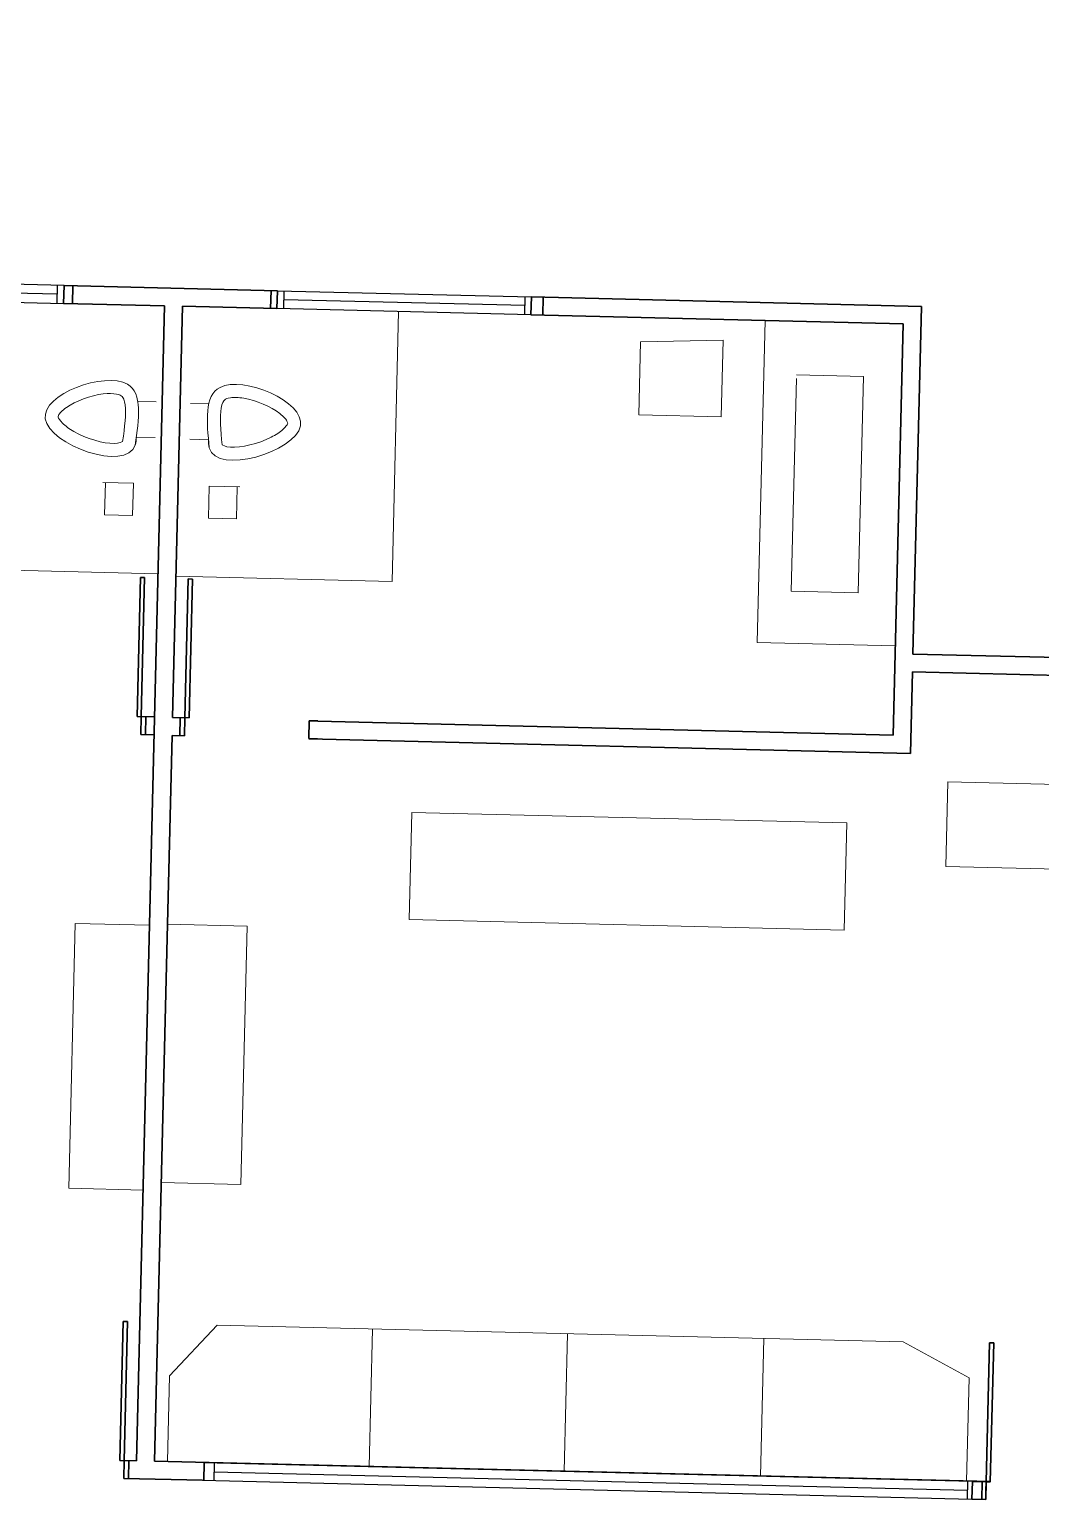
# Model space of a CAD drawing. Header units: millimetres. Extents: x 1418 to 1811, y 1796 to 1956.
# Drawn here: x 1490.01 to 1493.98, y 1825.09 to 1830.86 of the extents above; entities that cross this region are included whole.
import ezdxf

# ---------------------------------------------------------------- set-up
doc = ezdxf.new("R2010")
doc.units = ezdxf.units.MM
for name, color, linetype, lineweight in [('JANELAS', 5, 'Continuous', 25), ('layout', 253, 'Continuous', 13), ('LINHAGROSSA', 7, 'Continuous', 30)]:
    doc.layers.add(name, color=color, linetype=linetype, lineweight=lineweight)
doc.layers.add('VEGETAIS', color=3, linetype='Continuous')

msp = doc.modelspace()

# ---------------------------------------------------------------- linework, layer by layer
at = {"layer": 'JANELAS'}
for p, q in [((1490.151, 1829.8555), (1489.3039, 1829.8761)), ((1490.1246, 1829.8211), (1489.3253, 1829.8406)), ((1490.1238, 1829.7861), (1490.1255, 1829.8561)), ((1490.9885, 1829.8351), (1491.9853, 1829.8109)), ((1491.0131, 1829.7644), (1491.0148, 1829.8345)), ((1489.3022, 1829.8061), (1490.1493, 1829.7855)), ((1491.9606, 1829.7764), (1491.0139, 1829.7995)), ((1491.9598, 1829.7414), (1491.9615, 1829.8115)), ((1491.9836, 1829.7408), (1490.9868, 1829.7651)), ((1493.7164, 1825.1641), (1490.6988, 1825.2375)), ((1490.7398, 1825.1664), (1490.7415, 1825.2365)), ((1490.6946, 1825.1684), (1493.7147, 1825.094)), ((1490.7406, 1825.2014), (1493.6976, 1825.1295)), ((1493.6968, 1825.0944), (1493.6985, 1825.1645))]:
    msp.add_line(p, q, dxfattribs=at)
at = {"layer": 'layout'}
for p, q in [((1491.4642, 1829.7535), (1491.4384, 1828.6947)), ((1492.9027, 1829.7184), (1492.872, 1828.4547)), ((1492.4067, 1829.3482), (1492.4137, 1829.6341)), ((1492.4137, 1829.6341), (1492.7383, 1829.6405)), ((1492.7383, 1829.6405), (1492.731, 1829.3403)), ((1493.026, 1829.4902), (1493.0057, 1828.6564)), ((1493.2887, 1829.4981), (1493.0264, 1829.5045)), ((1493.2681, 1828.65), (1493.2887, 1829.4981)), ((1490.4404, 1829.4014), (1490.5121, 1829.3997)), ((1490.7193, 1829.3911), (1490.6475, 1829.3929)), ((1492.731, 1829.3403), (1492.4067, 1829.3482)), ((1490.4353, 1829.261), (1490.5087, 1829.2592)), ((1490.7175, 1829.2506), (1490.6441, 1829.2524)), ((1490.3034, 1829.0825), (1490.4233, 1829.0796)), ((1490.31, 1828.9564), (1490.3131, 1829.0823)), ((1490.4233, 1829.0796), (1490.4203, 1828.9537)), ((1490.7207, 1829.0688), (1490.7176, 1828.943)), ((1490.8406, 1829.0659), (1490.7207, 1829.0688)), ((1490.8279, 1828.9403), (1490.8309, 1829.0661)), ((1490.4203, 1828.9537), (1490.31, 1828.9564)), ((1490.7176, 1828.943), (1490.8279, 1828.9403)), ((1490.5202, 1828.7245), (1489.7621, 1828.743)), ((1491.4384, 1828.6947), (1490.5901, 1828.7154)), ((1493.0057, 1828.6564), (1493.2681, 1828.65)), ((1492.872, 1828.4547), (1493.4139, 1828.4415)), ((1493.6204, 1827.9083), (1493.6123, 1827.5762)), ((1494.7509, 1827.8808), (1493.6204, 1827.9083)), ((1491.5162, 1827.7886), (1491.5059, 1827.3683)), ((1493.223, 1827.7471), (1491.5162, 1827.7886)), ((1493.2128, 1827.3268), (1493.223, 1827.7471)), ((1493.6123, 1827.5762), (1494.7428, 1827.5487)), ((1490.1949, 1827.3526), (1490.1696, 1826.3139)), ((1490.4866, 1827.3455), (1490.1949, 1827.3526)), ((1490.5568, 1827.3499), (1490.8698, 1827.3423)), ((1491.5059, 1827.3683), (1493.2128, 1827.3268)), ((1490.8698, 1827.3423), (1490.8452, 1826.3291)), ((1490.1696, 1826.3139), (1490.4613, 1826.3067)), ((1490.8452, 1826.3291), (1490.5322, 1826.3368)), ((1490.7516, 1825.7768), (1490.565, 1825.5783)), ((1490.7516, 1825.7768), (1493.4443, 1825.7112)), ((1491.3616, 1825.7619), (1491.3485, 1825.2226)), ((1492.1276, 1825.7433), (1492.1145, 1825.204)), ((1492.8982, 1825.7245), (1492.8851, 1825.1852)), ((1493.4443, 1825.7112), (1493.7035, 1825.5709)), ((1490.5568, 1825.2419), (1490.565, 1825.5783)), ((1493.7035, 1825.5709), (1493.6937, 1825.1655))]:
    msp.add_line(p, q, dxfattribs=at)
for points in [[(1490.4302, 1829.2295), (1490.3997, 1829.468), (1490.0771, 1829.3326), (1490.4302, 1829.2295), (1490.4353, 1829.261)], [(1490.7211, 1829.2189), (1490.7632, 1829.4557), (1491.0788, 1829.3047), (1490.7211, 1829.2189), (1490.7175, 1829.2506)]]:
    msp.add_spline(points, degree=3, dxfattribs=at)
for points in [[(1490.3807, 1829.2435), (1490.389, 1829.3), (1490.3953, 1829.354), (1490.3884, 1829.406), (1490.3833, 1829.4157), (1490.3752, 1829.4238), (1490.37, 1829.427), (1490.344, 1829.4321), (1490.3253, 1829.4326), (1490.2556, 1829.4246), (1490.1955, 1829.4024), (1490.1432, 1829.3653), (1490.1327, 1829.3527), (1490.1268, 1829.3406), (1490.127, 1829.3417), (1490.129, 1829.3351), (1490.1341, 1829.3258), (1490.1556, 1829.3048), (1490.1713, 1829.2931), (1490.2383, 1829.2545), (1490.3065, 1829.2349), (1490.3686, 1829.2363), (1490.3793, 1829.2422), (1490.3807, 1829.2435)], [(1490.7713, 1829.2305), (1490.7657, 1829.2874), (1490.762, 1829.3415), (1490.7714, 1829.3932), (1490.777, 1829.4026), (1490.7855, 1829.4103), (1490.7908, 1829.4133), (1490.8171, 1829.4171), (1490.8358, 1829.4166), (1490.905, 1829.4053), (1490.964, 1829.3801), (1491.0143, 1829.3406), (1491.0242, 1829.3275), (1491.0295, 1829.3151), (1491.0294, 1829.3162), (1491.0271, 1829.3097), (1491.0216, 1829.3007), (1490.9991, 1829.2807), (1490.9828, 1829.2698), (1490.914, 1829.2345), (1490.8449, 1829.2183), (1490.783, 1829.2227), (1490.7726, 1829.2291), (1490.7713, 1829.2305)]]:
    msp.add_open_spline(points, degree=3, knots=[0.006653, 0.006653, 0.006653, 0.006653, 0.179116, 0.179116, 0.279942, 0.279942, 0.356527, 0.356527, 0.433113, 0.433113, 0.614296, 0.614296, 0.701675, 0.701675, 0.771877, 0.771877, 0.842078, 0.842078, 0.912279, 0.912279, 1.096903, 1.096903, 1.191805, 1.191805, 1.191805, 1.191805], dxfattribs=at)
at = {"layer": 'LINHAGROSSA'}
for p, q in [((1490.1493, 1829.7855), (1490.151, 1829.8555)), ((1490.151, 1829.8555), (1490.9885, 1829.8351)), ((1490.1842, 1829.7846), (1490.1859, 1829.8547)), ((1490.9618, 1829.7657), (1490.9635, 1829.8357)), ((1490.9868, 1829.7651), (1490.9885, 1829.8351)), ((1490.1493, 1829.7855), (1490.5458, 1829.7758)), ((1490.5458, 1829.7758), (1490.4355, 1825.2449)), ((1490.6159, 1829.7741), (1490.5766, 1828.1607)), ((1490.6159, 1829.7741), (1490.9868, 1829.7651)), ((1491.9836, 1829.7408), (1491.9853, 1829.8109)), ((1491.9853, 1829.8109), (1493.5165, 1829.7736)), ((1492.0303, 1829.7397), (1492.032, 1829.8097)), ((1493.5165, 1829.7736), (1493.4833, 1828.4097)), ((1491.9836, 1829.7408), (1493.4447, 1829.7052)), ((1493.4447, 1829.7052), (1493.4132, 1828.4114)), ((1490.4509, 1828.71), (1490.4376, 1828.165)), ((1490.4673, 1828.7096), (1490.4509, 1828.71)), ((1490.454, 1828.1646), (1490.4673, 1828.7096)), ((1490.6254, 1828.1595), (1490.6386, 1828.7044)), ((1490.6386, 1828.7044), (1490.655, 1828.704)), ((1490.655, 1828.704), (1490.6418, 1828.1591)), ((1493.4132, 1828.4114), (1493.4054, 1828.0918)), ((1493.4833, 1828.4097), (1494.9572, 1828.3738)), ((1493.4816, 1828.3396), (1493.4738, 1828.02)), ((1493.4816, 1828.3396), (1494.8854, 1828.3054)), ((1490.5028, 1828.1634), (1490.4376, 1828.165)), ((1490.454, 1828.1646), (1490.4523, 1828.0946)), ((1490.4707, 1828.0941), (1490.4724, 1828.1642)), ((1490.6418, 1828.1591), (1490.5766, 1828.1607)), ((1490.5766, 1828.1607), (1490.6418, 1828.1591)), ((1490.6053, 1828.0899), (1490.607, 1828.1599)), ((1490.6254, 1828.1595), (1490.6237, 1828.0894)), ((1491.1114, 1828.0782), (1491.1131, 1828.1483)), ((1491.1131, 1828.1483), (1491.1476, 1828.1474)), ((1491.1476, 1828.1468), (1493.4054, 1828.0918)), ((1490.4523, 1828.0946), (1490.5048, 1828.0933)), ((1490.5749, 1828.0906), (1490.5568, 1827.3499)), ((1490.6237, 1828.0894), (1490.5749, 1828.0906)), ((1491.1114, 1828.0782), (1491.1459, 1828.0774)), ((1493.4738, 1828.02), (1491.1114, 1828.0775)), ((1490.5568, 1827.3499), (1490.5056, 1825.2431)), ((1490.3836, 1825.7914), (1490.3703, 1825.2464)), ((1490.4, 1825.791), (1490.3836, 1825.7914)), ((1490.3867, 1825.246), (1490.4, 1825.791)), ((1493.7838, 1825.7077), (1493.7705, 1825.1628)), ((1493.8002, 1825.7073), (1493.7838, 1825.7077)), ((1493.7869, 1825.1624), (1493.8002, 1825.7073)), ((1490.4355, 1825.2449), (1490.3703, 1825.2464)), ((1490.3867, 1825.246), (1490.385, 1825.176)), ((1490.4034, 1825.1755), (1490.4051, 1825.2456)), ((1493.787, 1825.1633), (1490.5056, 1825.2431)), ((1490.6995, 1825.1674), (1490.7012, 1825.2375)), ((1490.6946, 1825.1684), (1490.385, 1825.176)), ((1493.7147, 1825.094), (1493.7164, 1825.1641)), ((1493.7705, 1825.1628), (1493.7164, 1825.1641)), ((1493.753, 1825.0931), (1493.7547, 1825.1631)), ((1493.7705, 1825.1628), (1493.7688, 1825.0927)), ((1493.7697, 1825.1277), (1493.7705, 1825.1628)), ((1493.7869, 1825.1624), (1493.7705, 1825.1628)), ((1493.7688, 1825.0927), (1493.7147, 1825.094))]:
    msp.add_line(p, q, dxfattribs=at)
at = {"layer": 'VEGETAIS'}
msp.add_spline([(1490.1973, 1833.7408), (1478.791, 1832.9368), (1481.1156, 1835.4594), (1485.0351, 1834.0388), (1489.1502, 1835.5998), (1490.1973, 1833.7408)], degree=3, dxfattribs=at)

doc.saveas('drawing.dxf')
